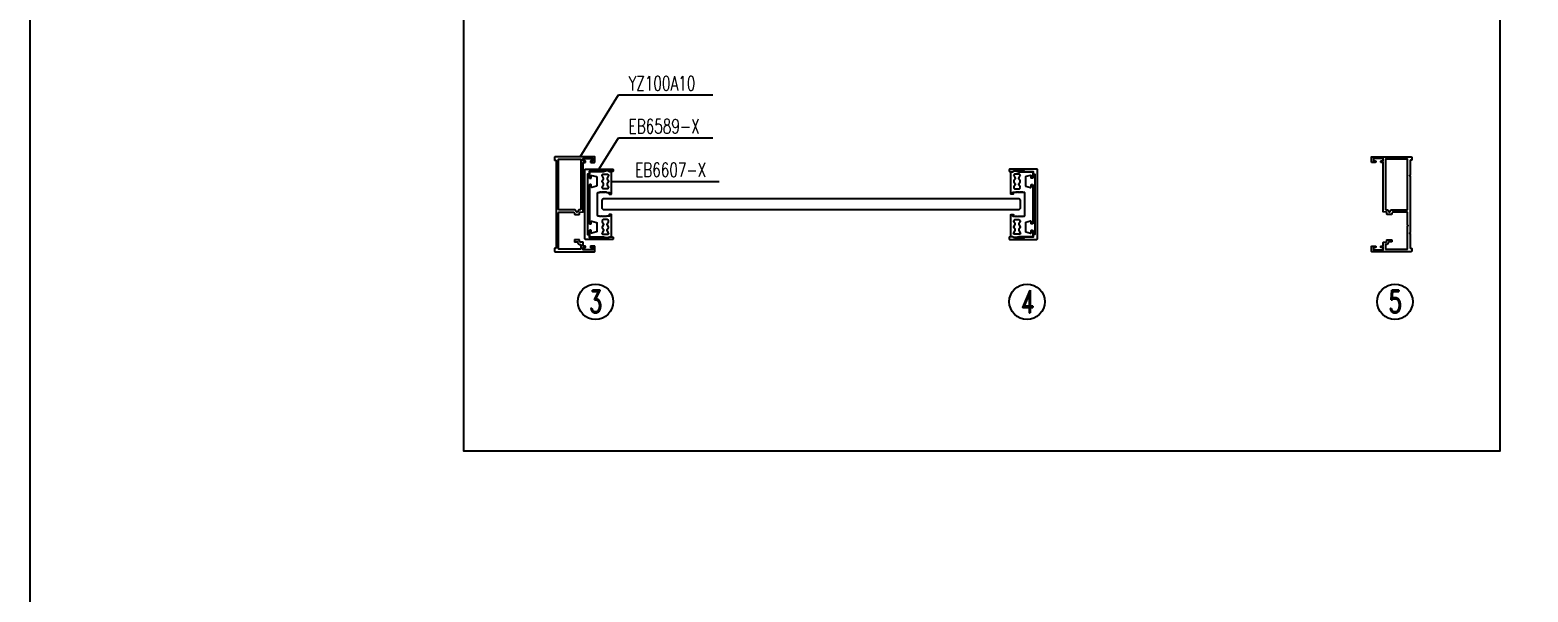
# Model space of a CAD drawing. Header units: millimetres. Extents: x 4423 to 13326, y -1516 to 5738.
# Drawn here: x 4423 to 5274, y 3011 to 3330 of the extents above; entities that cross this region are included whole.
import ezdxf

# ---------------------------------------------------------------- set-up
doc = ezdxf.new("R2010")
doc.units = ezdxf.units.MM
doc.header["$LTSCALE"] = 0.5
doc.layers.add('玻璃', color=4, linetype='Continuous')
doc.layers.add('铝型材', color=1, linetype='Continuous')
doc.styles.add('CTXT', font='romand.shx', dxfattribs={"width": 0.7, "height": 5})

# ---------------------------------------------------------------- blocks, each defined once
blk = doc.blocks.new('YZ100A10', base_point=(13.31, 13.91))
at = {"layer": '铝型材', "ltscale": 0.4}
for points in [[(15.31, 6.87), (15.31, 7.27, -0.414262), (15.61, 7.57), (23.61, 7.57), (23.91, 7.87), (24.21, 7.57), (56.41, 7.57), (56.71, 7.87), (57.01, 7.57), (65.01, 7.57, -0.414214), (65.31, 7.27), (65.31, 6.87, 0.414214), (65.61, 6.57), (66.81, 6.57, 0.414214), (67.31, 7.07), (67.31, 29.27, 0.413773), (67.01, 29.57, 0.000376), (67.01, 29.57), (66.31, 29.57), (64.41, 29.57, 0.414214), (64.11, 29.27), (64.11, 27.27, 0.414214), (64.41, 26.97), (64.61, 26.97, 0.414214), (64.91, 27.27), (64.91, 28.37), (66.21, 28.37), (66.21, 22.87), (64.91, 22.87), (64.91, 23.97, 0.414214), (64.61, 24.27), (64.41, 24.27, 0.414214), (64.11, 23.97), (64.11, 22.87), (62.24, 22.87, 0.388879), (61.94, 22.59), (61.81, 21.14, -0.388879), (61.51, 20.87), (60.81, 20.87, 0.414214), (60.51, 20.57), (60.51, 18.17, 0.414214), (60.81, 17.87), (61.41, 17.87, 0.414214), (61.71, 18.17), (61.71, 19.49, -0.267949), (61.86, 19.75), (62.96, 20.39, 0.267949), (63.11, 20.65), (63.11, 21.27, -0.414214), (63.41, 21.57), (65.61, 21.57, -0.414214), (65.91, 21.27), (65.91, 9.27, -0.414214), (65.61, 8.97), (52.61, 8.97), (52.31, 8.67), (52.01, 8.97), (45.11, 8.97, -0.414214), (44.81, 9.27), (44.81, 17.39, -0.267949), (44.96, 17.65), (45.26, 17.83, -0.131652), (45.41, 17.87), (45.81, 17.87, 0.414214), (46.11, 18.17), (46.11, 20.57, 0.414214), (45.81, 20.87), (45.11, 20.87, -0.388879), (44.81, 21.14), (44.69, 22.59, 0.388879), (44.39, 22.87), (16.51, 22.87), (16.51, 23.97, 0.414214), (16.21, 24.27), (16.01, 24.27, 0.414214), (15.71, 23.97), (15.71, 22.87), (14.41, 22.87), (14.41, 28.37), (15.71, 28.37), (15.71, 27.27, 0.414214), (16.01, 26.97), (16.21, 26.97, 0.414214), (16.51, 27.27), (16.51, 29.27, 0.414214), (16.21, 29.57), (14.11, 29.57), (13.61, 29.57, 0.000376), (13.61, 29.57, 0.413773), (13.31, 29.27), (13.31, 7.07, 0.414214), (13.81, 6.57), (15.01, 6.57, 0.414214)], [(43.41, 9.17, -0.414214), (43.21, 8.97), (14.71, 8.97), (14.71, 21.47), (43.21, 21.47, -0.414214), (43.41, 21.27), (43.41, 20.65, 0.267949), (43.61, 20.3), (44.48, 19.8, -0.57735), (44.48, 18.93), (43.61, 18.43, 0.267949), (43.41, 18.09)]]:
    blk.add_lwpolyline(points, format="xyb", close=True, dxfattribs=at)
blk = doc.blocks.new('EB6607-X', base_point=(28.53, 10.93))
at = {"layer": '铝型材', "ltscale": 0.4}
for points in [[(22.44, 17.56, 0.668179), (22.78, 17.7), (22.78, 18.74, 0.414214), (22.58, 18.94), (10.33, 18.94, 0.402142), (10.03, 18.65), (10.03, 17.94), (9.63, 16.97), (9.63, 16.17), (10.03, 14.33), (10.03, 6.74, 0.414214), (10.33, 6.44), (13.43, 6.44, 0.414214), (13.73, 6.74), (13.73, 7.14, 0.414214), (13.43, 7.44), (12.42, 7.44, -0.493145), (12.13, 7.81), (12.83, 10.41, -0.339454), (13.12, 10.64), (17.94, 10.64, -0.339454), (18.23, 10.41), (18.93, 7.81, -0.493145), (18.64, 7.44), (17.63, 7.44, 0.414214), (17.33, 7.14), (17.33, 6.74, 0.414214), (17.63, 6.44), (39.43, 6.44, 0.414214), (39.73, 6.74), (39.73, 7.14, 0.414214), (39.43, 7.44), (38.42, 7.44, -0.493145), (38.13, 7.81), (38.83, 10.41, -0.339454), (39.12, 10.64), (43.94, 10.64, -0.339454), (44.23, 10.41), (44.93, 7.81, -0.493145), (44.64, 7.44), (43.63, 7.44, 0.414214), (43.33, 7.14), (43.33, 6.74, 0.414214), (43.63, 6.44), (46.73, 6.44, 0.414214), (47.03, 6.74), (47.03, 14.33), (47.43, 16.17), (47.43, 16.97), (47.03, 17.94), (47.03, 18.65, 0.402142), (46.73, 18.94), (34.48, 18.94, 0.414214), (34.28, 18.74), (34.28, 17.7, 0.668179), (34.62, 17.56), (34.94, 17.88, -0.668179), (35.28, 17.74), (35.28, 16.24), (35.58, 15.94), (35.28, 15.64), (35.58, 15.34), (35.28, 15.04), (35.58, 14.74), (35.28, 14.44), (35.58, 14.14), (35.28, 13.84), (35.58, 13.54), (35.28, 13.24), (35.58, 12.94), (35.28, 12.64), (35.58, 12.34), (35.28, 12.04), (35.28, 11.44, -0.414214), (34.78, 10.94), (22.28, 10.94, -0.414214), (21.78, 11.44), (21.78, 12.04), (21.48, 12.34), (21.78, 12.64), (21.48, 12.94), (21.78, 13.24), (21.48, 13.54), (21.78, 13.84), (21.48, 14.14), (21.78, 14.44), (21.48, 14.74), (21.78, 15.04), (21.48, 15.34), (21.78, 15.64), (21.48, 15.94), (21.78, 16.24), (21.78, 17.74, -0.668179), (22.12, 17.88)], [(19.08, 13.68, -0.267949), (18.58, 13.68), (17.43, 14.34, 0.267949), (16.93, 14.34), (15.78, 13.68, -0.267949), (15.28, 13.68), (14.13, 14.34, 0.267949), (13.63, 14.34), (12.28, 13.56, -0.57735), (11.53, 13.99), (11.53, 16.88, -0.57735), (12.28, 17.31), (13.63, 16.53, 0.267949), (14.13, 16.53), (15.28, 17.2, -0.267949), (15.78, 17.2), (16.93, 16.53, 0.267949), (17.43, 16.53), (18.58, 17.2, -0.267949), (19.08, 17.2), (19.63, 16.88, -0.267949), (19.78, 16.62), (19.78, 14.25, -0.267949), (19.63, 13.99)], [(37.98, 13.68, 0.267949), (38.48, 13.68), (39.63, 14.34, -0.267949), (40.13, 14.34), (41.28, 13.68, 0.267949), (41.78, 13.68), (42.93, 14.34, -0.267949), (43.43, 14.34), (44.78, 13.56, 0.57735), (45.53, 13.99), (45.53, 16.88, 0.57735), (44.78, 17.31), (43.43, 16.53, -0.267949), (42.93, 16.53), (41.78, 17.2, 0.267949), (41.28, 17.2), (40.13, 16.53, -0.267949), (39.63, 16.53), (38.48, 17.2, 0.267949), (37.98, 17.2), (37.43, 16.88, 0.267949), (37.28, 16.62), (37.28, 14.25, 0.267949), (37.43, 13.99)]]:
    blk.add_lwpolyline(points, format="xyb", close=True, dxfattribs=at)
blk = doc.blocks.new('EB6589-X', base_point=(8.19, 19.02))
at = {"layer": '铝型材', "ltscale": 0.4}
blk.add_lwpolyline([(47.04, 16.34, -0.192258), (46.49, 17.72), (46.49, 19.02, -0.414214), (46.79, 19.32), (47.59, 19.32, -0.414214), (47.89, 19.02), (47.89, 3.82, -0.414214), (47.39, 3.32), (8.39, 3.32, -0.414214), (7.89, 3.82), (7.89, 19.02, -0.414214), (8.19, 19.32), (8.99, 19.32, -0.414214), (9.29, 19.02), (9.29, 17.72, -0.192258), (8.74, 16.34), (8.74, 15.03), (8.74, 11), (9.24, 10.5), (9.24, 5.82), (10.44, 5.82, -0.414214), (10.74, 5.52), (10.74, 4.82), (45.04, 4.82), (45.04, 5.52, -0.414214), (45.34, 5.82), (46.09, 5.82), (46.54, 5.82), (46.54, 10.5), (47.04, 11), (47.04, 15.03)], format="xyb", close=True, dxfattribs=at)

msp = doc.modelspace()

# ---------------------------------------------------------------- linework, layer by layer
at = {"layer": '玻璃', "color": 4}
msp.add_lwpolyline([(4985.6559, 3233.5016), (4984.8557, 3234.3017), (4748.7869, 3234.3017), (4747.9869, 3233.5017), (4747.9869, 3229.1017), (4748.7869, 3228.3017), (4984.8559, 3228.3017), (4985.6559, 3229.1017), (4985.6559, 3233.5017), (4984.8559, 3234.3017)], dxfattribs=at)
at = {"layer": '铝型材', "color": 1}
for p, q in [((4735.6192, 3258.3021), (4757.546, 3293.4783)), ((4757.546, 3293.4783), (4810.9487, 3293.4783)), ((4746.4955, 3251.3433), (4757.546, 3269.0711)), ((4757.546, 3269.0711), (4810.9487, 3269.0711)), ((4753.4869, 3244.285), (4814.6722, 3244.285))]:
    msp.add_line(p, q, dxfattribs=at)
at = {"layer": '铝型材', "ltscale": 0.4}
msp.add_lwpolyline([(13229.8744, 4569.6994), (4423.4161, 4569.6994), (4423.4161, 1087.3702), (13229.8744, 1087.3702)], close=True, dxfattribs=at)
at = {"layer": '铝型材', "color": 1, "linetype": 'ByBlock', "lineweight": -3}
msp.add_lwpolyline([(4669.7098, 3922.6195), (5257.7098, 3922.6195), (5257.7098, 3091.0195), (4669.7098, 3091.0195)], close=True, dxfattribs=at)
at = {"layer": '铝型材', "color": 1, "ltscale": 0.4}
for centre in [(4744.3987, 3175.8909), (4989.3418, 3175.8909), (5198.16, 3175.8909)]:
    msp.add_circle(centre, 10.08, dxfattribs=at)

# ---------------------------------------------------------------- block references
at = {"layer": '铝型材', "ltscale": 0.4, "rotation": 270}
for name, p in [('YZ100A10', (4728.4377, 3258.3021)), ('EB6589-X', (4754.0955, 3251.0021)), ('EB6607-X', (4745.4869, 3231.3017))]:
    msp.add_blockref(name, p, dxfattribs=at)
at = {"layer": '铝型材', "ltscale": 0.4, "xscale": -1, "rotation": 90}
for name, p in [('YZ100A10', (5200.4258, 3258.3021)), ('EB6589-X', (4979.5473, 3251.0021)), ('EB6607-X', (4988.1559, 3231.3017))]:
    msp.add_blockref(name, p, dxfattribs=at)

# ---------------------------------------------------------------- texts
at = {"layer": '铝型材', "color": 1, "style": 'CTXT', "width": 0.7}
for s, height, p in [('YZ100A10', 8.1, (4763.162, 3295.9844)), ('EB6589-X', 8.1, (4763.162, 3271.5773)), ('EB6607-X', 8.1, (4766.8855, 3246.7912)), ('3', 12.7734, (4740.7822, 3169.6391)), ('4', 12.7734, (4985.7253, 3169.6391)), ('5', 12.7734, (5194.5435, 3169.6391))]:
    msp.add_text(s, height=height, dxfattribs=at).set_placement(p)

doc.saveas('drawing.dxf')
